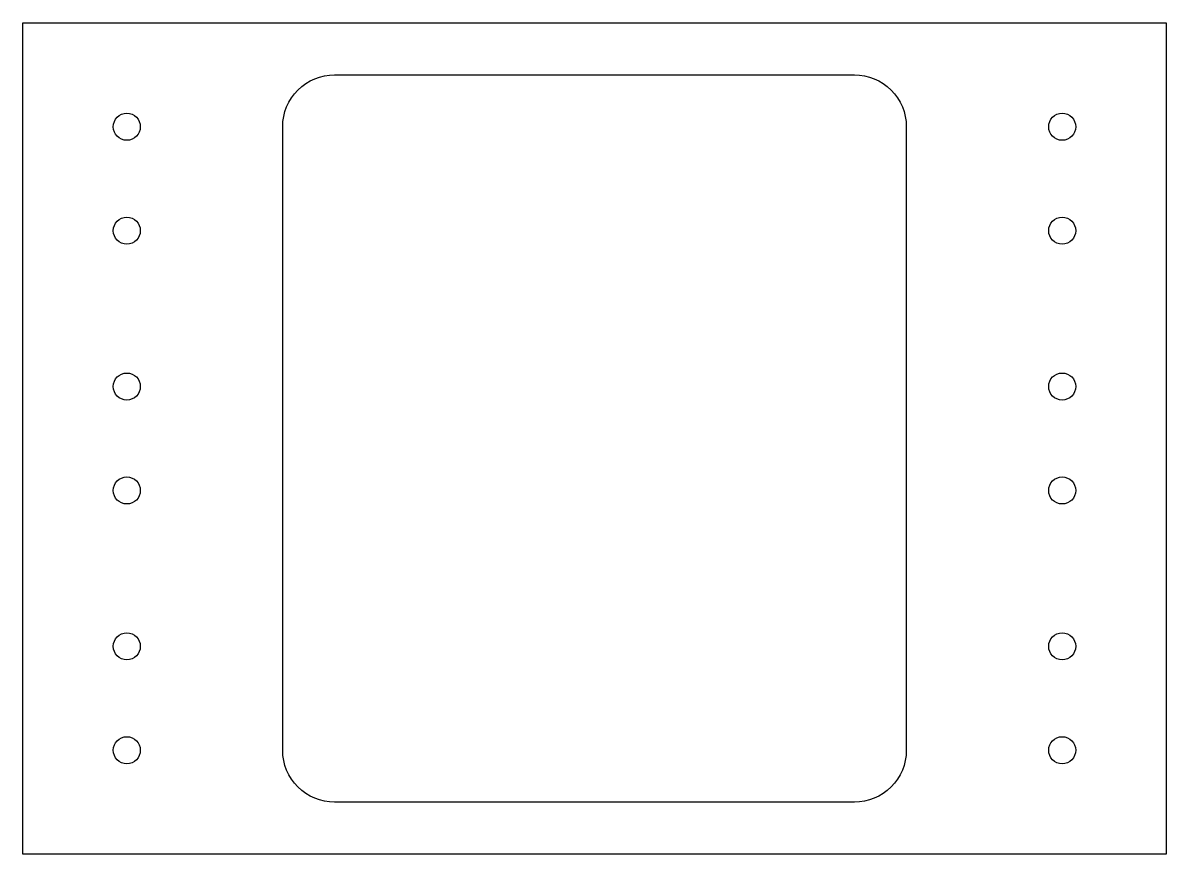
# Model space of a CAD drawing. Header units: inches. Extents: x -68 to -57, y 35 to 43.
import ezdxf

# ---------------------------------------------------------------- set-up
doc = ezdxf.new("R2010")
doc.units = ezdxf.units.IN
doc.layers.get('0').update_dxf_attribs({"linetype": 'CONTINUOUS'})

msp = doc.modelspace()

# ---------------------------------------------------------------- linework, layer by layer
msp.add_lwpolyline([(-57, 43), (-57, 35), (-68, 35), (-68, 43)], close=True)
msp.add_lwpolyline([(-60, 42.5, -0.414214), (-59.5, 42), (-59.5, 36, -0.414214), (-60, 35.5), (-65, 35.5, -0.414214), (-65.5, 36), (-65.5, 42, -0.414214), (-65, 42.5)], format="xyb", close=True)
for centre in [(-67, 42), (-58, 42), (-67, 41), (-58, 41), (-67, 39.5), (-58, 39.5), (-67, 38.5), (-58, 38.5), (-67, 37), (-58, 37), (-67, 36), (-58, 36)]:
    msp.add_circle(centre, 0.13)

doc.saveas('drawing.dxf')
